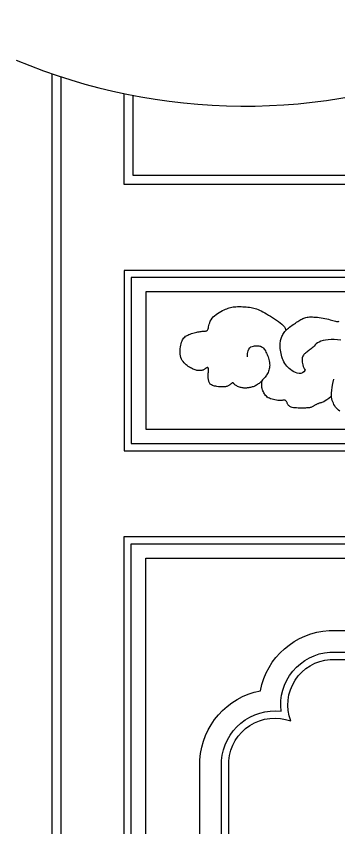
# Model space of a CAD drawing. Extents: x -66030 to 95157, y -13132 to 45879.
# Drawn here: x -29212.2 to -29074.7, y 32376.2 to 32722.3 of the extents above; entities that cross this region are included whole.
import ezdxf

# ---------------------------------------------------------------- set-up
doc = ezdxf.new("R2010")
doc.units = 0
doc.header["$LTSCALE"] = 100
doc.header["$MEASUREMENT"] = 0
for name, color, linetype in [('3', 11, 'CONTINUOUS'), ('4', 121, 'CONTINUOUS'), ('7', 105, 'CONTINUOUS')]:
    doc.layers.add(name, color=color, linetype=linetype)

msp = doc.modelspace()

# ---------------------------------------------------------------- linework, layer by layer
at = {"layer": '3'}
for points in [[(-29212.2, 32703.58, 0.197288), (-29020.46, 32702.25, -0.174961), (-28801.44, 32704.07)], [(-28930.59, 32451.1, -0.429542), (-28909.78, 32425.87, -0.425761), (-28884.41, 32404.9), (-28884.41, 32118.46, -0.425761), (-28909.78, 32097.49, -0.448775), (-28930.59, 32072.26), (-29078.48, 32072.26, -0.448775), (-29099.29, 32097.49, -0.425761), (-29124.65, 32118.46), (-29124.65, 32404.9, -0.425761), (-29099.29, 32425.87, -0.429542), (-29078.48, 32451.1), (-28930.6, 32451.1)]]:
    msp.add_lwpolyline(points, format="xyb", dxfattribs=at)
for points in [[(-28842.83, 32715.59), (-28842.83, 32650.53), (-29166.23, 32650.53), (-29166.23, 32689.31)], [(-29193.18, 32696.5), (-29193.18, 31872.83), (-28815.88, 31872.83), (-28815.88, 32708.77)]]:
    msp.add_lwpolyline(points, dxfattribs=at)
for points in [[(-29163.15, 32610.87), (-29163.15, 32540.03), (-28845.91, 32540.03), (-28845.91, 32610.87)], [(-29163.15, 32026.06), (-29163.15, 32497.3), (-28845.91, 32497.3), (-28845.91, 32026.06)]]:
    msp.add_lwpolyline(points, close=True, dxfattribs=at)
at = {"layer": '4'}
for points in [[(-28846.68, 32716.37), (-28846.68, 32654.38), (-29162.38, 32654.38), (-29162.38, 32688.54)], [(-29197.03, 32697.8), (-29197.03, 31868.98), (-28812.03, 31868.98), (-28812.03, 32707.59)]]:
    msp.add_lwpolyline(points, dxfattribs=at)
for points in [[(-29166.23, 32613.95), (-29166.23, 32536.95), (-28842.83, 32536.95), (-28842.83, 32613.95)], [(-29166.23, 32022.98), (-29166.23, 32500.38), (-28842.83, 32500.38), (-28842.83, 32022.98)]]:
    msp.add_lwpolyline(points, close=True, dxfattribs=at)
msp.add_lwpolyline([(-28929.94, 32460.32, -0.339705), (-28900.95, 32434.65, -0.340342), (-28875.17, 32405.22), (-28875.17, 32118.14, -0.338544), (-28900.75, 32088.75, -0.35533), (-28930.43, 32063.02), (-29078.64, 32063.02, -0.35533), (-29108.32, 32088.75, -0.338544), (-29133.89, 32118.14), (-29133.89, 32405.22, -0.340342), (-29108.12, 32434.65, -0.342777), (-29078.78, 32460.34), (-28930.6, 32460.34)], format="xyb", dxfattribs=at)
at = {"layer": '7'}
for points in [[(-29156.99, 32604.71), (-29156.99, 32546.19), (-28852.07, 32546.19), (-28852.07, 32604.71)], [(-29156.99, 32032.22), (-29156.99, 32491.14), (-28852.07, 32491.14), (-28852.07, 32032.22)]]:
    msp.add_lwpolyline(points, close=True, dxfattribs=at)
for points in [[(-29113.62, 32577.02), (-29113.54, 32578.45), (-29113.33, 32579.55), (-29113.01, 32580.36), (-29112.6, 32580.93), (-29112.12, 32581.29), (-29111.61, 32581.51), (-29111.08, 32581.63), (-29110.56, 32581.68), (-29110.08, 32581.72), (-29109.62, 32581.74), (-29109.19, 32581.74), (-29108.79, 32581.71), (-29108.41, 32581.65), (-29108.05, 32581.55), (-29107.72, 32581.41), (-29107.39, 32581.23), (-29107.09, 32580.99), (-29106.8, 32580.7), (-29106.51, 32580.36), (-29106.25, 32579.98), (-29105.99, 32579.57), (-29105.74, 32579.11), (-29105.5, 32578.63), (-29105.27, 32578.12), (-29105.05, 32577.58), (-29104.83, 32577.02), (-29104.64, 32576.45), (-29104.47, 32575.86), (-29104.33, 32575.28), (-29104.22, 32574.69), (-29104.15, 32574.1), (-29104.13, 32573.53), (-29104.15, 32572.97), (-29104.22, 32572.42), (-29104.33, 32571.89), (-29104.47, 32571.38), (-29104.65, 32570.89), (-29104.84, 32570.43), (-29105.06, 32569.98), (-29105.29, 32569.56), (-29105.53, 32569.17), (-29105.77, 32568.8), (-29106.03, 32568.45), (-29106.3, 32568.12), (-29106.57, 32567.8), (-29106.85, 32567.49), (-29107.14, 32567.19), (-29107.43, 32566.89), (-29107.74, 32566.59), (-29108.04, 32566.3), (-29108.36, 32566.01), (-29108.69, 32565.73), (-29109.02, 32565.47), (-29109.36, 32565.22), (-29109.71, 32564.99), (-29110.07, 32564.78), (-29110.44, 32564.61), (-29110.81, 32564.45), (-29111.19, 32564.32), (-29111.57, 32564.2), (-29111.95, 32564.11), (-29112.32, 32564.02), (-29112.69, 32563.95), (-29113.05, 32563.89), (-29113.4, 32563.84), (-29113.75, 32563.8), (-29114.09, 32563.76), (-29114.43, 32563.75), (-29114.77, 32563.74), (-29115.12, 32563.76), (-29115.48, 32563.8), (-29115.86, 32563.86), (-29116.25, 32563.94), (-29116.65, 32564.04), (-29117.06, 32564.17), (-29117.45, 32564.31), (-29117.83, 32564.47), (-29118.18, 32564.63), (-29118.5, 32564.81), (-29118.78, 32564.99), (-29119.02, 32565.18), (-29119.21, 32565.36), (-29119.37, 32565.53), (-29119.5, 32565.69), (-29119.62, 32565.81), (-29119.73, 32565.91), (-29119.84, 32565.97), (-29119.96, 32565.98), (-29120.1, 32565.94), (-29120.25, 32565.86), (-29120.42, 32565.74), (-29120.6, 32565.59), (-29120.79, 32565.43), (-29120.99, 32565.25), (-29121.19, 32565.08), (-29121.4, 32564.92), (-29121.62, 32564.77), (-29121.85, 32564.64), (-29122.09, 32564.53), (-29122.36, 32564.43), (-29122.66, 32564.36), (-29123.01, 32564.3), (-29123.39, 32564.26), (-29123.83, 32564.23), (-29124.33, 32564.23), (-29124.87, 32564.24), (-29125.44, 32564.27), (-29126.03, 32564.32), (-29126.61, 32564.4), (-29127.16, 32564.49), (-29127.69, 32564.6), (-29128.16, 32564.73), (-29128.57, 32564.88), (-29128.92, 32565.05), (-29129.21, 32565.25), (-29129.45, 32565.46), (-29129.65, 32565.7), (-29129.82, 32565.95), (-29129.95, 32566.22), (-29130.06, 32566.51), (-29130.15, 32566.82), (-29130.22, 32567.14), (-29130.28, 32567.48), (-29130.33, 32567.83), (-29130.35, 32568.2), (-29130.37, 32568.57), (-29130.37, 32568.96), (-29130.36, 32569.35), (-29130.34, 32569.76), (-29130.32, 32570.15), (-29130.29, 32570.55), (-29130.27, 32570.92), (-29130.25, 32571.27), (-29130.25, 32571.58), (-29130.26, 32571.86), (-29130.29, 32572.09), (-29130.34, 32572.26), (-29130.42, 32572.38), (-29130.52, 32572.45), (-29130.63, 32572.48), (-29130.76, 32572.47), (-29130.9, 32572.43), (-29131.04, 32572.36), (-29131.2, 32572.28), (-29131.36, 32572.17), (-29131.52, 32572.05), (-29131.7, 32571.92), (-29131.88, 32571.79), (-29132.08, 32571.66), (-29132.3, 32571.53), (-29132.53, 32571.42), (-29132.79, 32571.33), (-29133.08, 32571.25), (-29133.38, 32571.2), (-29133.7, 32571.17), (-29134.05, 32571.16), (-29134.4, 32571.18), (-29134.77, 32571.21), (-29135.14, 32571.28), (-29135.53, 32571.36), (-29135.91, 32571.48), (-29136.3, 32571.61), (-29136.7, 32571.78), (-29137.11, 32571.97), (-29137.52, 32572.18), (-29137.94, 32572.43), (-29138.38, 32572.7), (-29138.83, 32573), (-29139.29, 32573.32), (-29139.75, 32573.68), (-29140.21, 32574.08), (-29140.65, 32574.52), (-29141.05, 32575), (-29141.42, 32575.53), (-29141.73, 32576.11), (-29141.98, 32576.75), (-29142.16, 32577.45), (-29142.27, 32578.19), (-29142.31, 32578.96), (-29142.31, 32579.74), (-29142.25, 32580.51), (-29142.16, 32581.27), (-29142.03, 32582), (-29141.87, 32582.67), (-29141.68, 32583.27), (-29141.48, 32583.82), (-29141.24, 32584.31), (-29140.98, 32584.74), (-29140.68, 32585.13), (-29140.35, 32585.48), (-29139.97, 32585.8), (-29139.55, 32586.08), (-29139.09, 32586.34), (-29138.59, 32586.57), (-29138.06, 32586.78), (-29137.51, 32586.98), (-29136.94, 32587.15), (-29136.37, 32587.3), (-29135.81, 32587.44), (-29135.26, 32587.56), (-29134.73, 32587.67), (-29134.22, 32587.76), (-29133.74, 32587.84), (-29133.29, 32587.91), (-29132.87, 32587.96), (-29132.48, 32588), (-29132.12, 32588.03), (-29131.81, 32588.05), (-29131.53, 32588.06), (-29131.28, 32588.08), (-29131.07, 32588.11), (-29130.89, 32588.17), (-29130.73, 32588.27), (-29130.59, 32588.43), (-29130.47, 32588.65), (-29130.36, 32588.96), (-29130.27, 32589.36), (-29130.17, 32589.84), (-29130.05, 32590.39), (-29129.9, 32590.98), (-29129.71, 32591.6), (-29129.46, 32592.23), (-29129.14, 32592.86), (-29128.73, 32593.48), (-29128.23, 32594.06), (-29127.65, 32594.6), (-29127, 32595.11), (-29126.32, 32595.58), (-29125.61, 32596.01), (-29124.91, 32596.4), (-29124.22, 32596.76), (-29123.57, 32597.08), (-29122.97, 32597.36), (-29122.41, 32597.6), (-29121.88, 32597.81), (-29121.37, 32597.98), (-29120.85, 32598.13), (-29120.32, 32598.25), (-29119.76, 32598.34), (-29119.16, 32598.41), (-29118.51, 32598.45), (-29117.81, 32598.48), (-29117.08, 32598.49), (-29116.34, 32598.48), (-29115.58, 32598.45), (-29114.83, 32598.41), (-29114.1, 32598.36), (-29113.39, 32598.29), (-29112.73, 32598.22), (-29112.1, 32598.12), (-29111.49, 32598.01), (-29110.89, 32597.87), (-29110.3, 32597.7), (-29109.69, 32597.5), (-29109.07, 32597.25), (-29108.42, 32596.97), (-29107.73, 32596.63), (-29107.01, 32596.25), (-29106.25, 32595.82), (-29105.47, 32595.37), (-29104.66, 32594.88), (-29103.84, 32594.37), (-29102.99, 32593.83), (-29102.14, 32593.29), (-29101.28, 32592.73), (-29100.43, 32592.16), (-29099.64, 32591.58), (-29098.93, 32591), (-29098.33, 32590.41), (-29097.86, 32589.81), (-29097.56, 32589.22), (-29097.45, 32588.62)], [(-29089.02, 32571.33), (-29089.58, 32570.62), (-29090.21, 32570.17), (-29090.9, 32569.96), (-29091.64, 32569.94), (-29092.39, 32570.08), (-29093.14, 32570.35), (-29093.88, 32570.71), (-29094.58, 32571.14), (-29095.23, 32571.59), (-29095.83, 32572.07), (-29096.37, 32572.58), (-29096.87, 32573.11), (-29097.31, 32573.68), (-29097.72, 32574.28), (-29098.08, 32574.91), (-29098.4, 32575.57), (-29098.68, 32576.27), (-29098.92, 32577), (-29099.12, 32577.74), (-29099.29, 32578.48), (-29099.43, 32579.22), (-29099.53, 32579.94), (-29099.61, 32580.64), (-29099.65, 32581.3), (-29099.66, 32581.92), (-29099.65, 32582.5), (-29099.61, 32583.04), (-29099.55, 32583.54), (-29099.46, 32584.03), (-29099.36, 32584.49), (-29099.23, 32584.93), (-29099.08, 32585.36), (-29098.91, 32585.78), (-29098.73, 32586.2), (-29098.52, 32586.61), (-29098.28, 32587.01), (-29098.01, 32587.41), (-29097.71, 32587.81), (-29097.37, 32588.2), (-29096.99, 32588.58), (-29096.57, 32588.97), (-29096.12, 32589.34), (-29095.64, 32589.72), (-29095.14, 32590.08), (-29094.63, 32590.44), (-29094.12, 32590.79), (-29093.61, 32591.13), (-29093.12, 32591.47), (-29092.65, 32591.79), (-29092.19, 32592.1), (-29091.75, 32592.39), (-29091.31, 32592.67), (-29090.88, 32592.92), (-29090.46, 32593.16), (-29090.03, 32593.37), (-29089.59, 32593.55), (-29089.14, 32593.71), (-29088.68, 32593.84), (-29088.19, 32593.94), (-29087.68, 32594.01), (-29087.14, 32594.06), (-29086.56, 32594.08), (-29085.93, 32594.07), (-29085.26, 32594.04), (-29084.54, 32593.99), (-29083.78, 32593.91), (-29082.99, 32593.81), (-29082.18, 32593.69), (-29081.37, 32593.56), (-29080.58, 32593.4), (-29079.81, 32593.24), (-29079.07, 32593.06), (-29078.39, 32592.87), (-29077.75, 32592.68), (-29077.15, 32592.51), (-29076.61, 32592.35), (-29076.1, 32592.23), (-29075.63, 32592.16), (-29075.21, 32592.14), (-29074.82, 32592.19), (-29074.47, 32592.31)], [(-29073.82, 32584.11), (-29075.26, 32584.3), (-29076.66, 32584.41), (-29077.98, 32584.42), (-29079.23, 32584.36), (-29080.37, 32584.21), (-29081.39, 32583.99), (-29082.28, 32583.71), (-29083.04, 32583.36), (-29083.7, 32582.97), (-29084.28, 32582.55), (-29084.78, 32582.11), (-29085.24, 32581.67), (-29085.66, 32581.25), (-29086.06, 32580.85), (-29086.46, 32580.48), (-29086.85, 32580.15), (-29087.24, 32579.84), (-29087.62, 32579.56), (-29087.99, 32579.29), (-29088.34, 32579.04), (-29088.67, 32578.79), (-29088.98, 32578.53), (-29089.27, 32578.27), (-29089.53, 32578), (-29089.75, 32577.71), (-29089.95, 32577.4), (-29090.11, 32577.05), (-29090.23, 32576.68), (-29090.31, 32576.26), (-29090.35, 32575.8), (-29090.34, 32575.3), (-29090.28, 32574.75), (-29090.18, 32574.18), (-29090.04, 32573.59), (-29089.85, 32573), (-29089.62, 32572.42), (-29089.34, 32571.86), (-29089.02, 32571.33)], [(-29077.97, 32560.18), (-29078.95, 32559.35), (-29079.77, 32558.71), (-29080.45, 32558.24), (-29081.01, 32557.91), (-29081.48, 32557.69), (-29081.86, 32557.54), (-29082.19, 32557.46), (-29082.49, 32557.39), (-29082.77, 32557.32), (-29083.03, 32557.25), (-29083.29, 32557.17), (-29083.53, 32557.08), (-29083.76, 32556.99), (-29083.99, 32556.88), (-29084.21, 32556.77), (-29084.43, 32556.65), (-29084.64, 32556.52), (-29084.85, 32556.38), (-29085.06, 32556.23), (-29085.28, 32556.09), (-29085.5, 32555.95), (-29085.74, 32555.82), (-29085.99, 32555.7), (-29086.25, 32555.59), (-29086.53, 32555.5), (-29086.83, 32555.42), (-29087.16, 32555.36), (-29087.53, 32555.31), (-29087.93, 32555.27), (-29088.38, 32555.25), (-29088.88, 32555.22), (-29089.44, 32555.21), (-29090.05, 32555.2), (-29090.7, 32555.19), (-29091.38, 32555.2), (-29092.06, 32555.21), (-29092.73, 32555.25), (-29093.37, 32555.3), (-29093.96, 32555.37), (-29094.49, 32555.47), (-29094.93, 32555.6), (-29095.3, 32555.75), (-29095.6, 32555.93), (-29095.85, 32556.12), (-29096.05, 32556.33), (-29096.22, 32556.56), (-29096.37, 32556.79), (-29096.5, 32557.03), (-29096.63, 32557.27), (-29096.75, 32557.51), (-29096.87, 32557.74), (-29097, 32557.96), (-29097.12, 32558.15), (-29097.25, 32558.32), (-29097.38, 32558.45), (-29097.52, 32558.55), (-29097.67, 32558.6), (-29097.83, 32558.61), (-29098.02, 32558.59), (-29098.24, 32558.56), (-29098.5, 32558.52), (-29098.81, 32558.48), (-29099.18, 32558.44), (-29099.61, 32558.43), (-29100.12, 32558.45), (-29100.68, 32558.49), (-29101.28, 32558.56), (-29101.9, 32558.66), (-29102.53, 32558.8), (-29103.15, 32558.96), (-29103.74, 32559.15), (-29104.28, 32559.38), (-29104.76, 32559.64), (-29105.19, 32559.92), (-29105.56, 32560.24), (-29105.88, 32560.58), (-29106.17, 32560.94), (-29106.42, 32561.32), (-29106.64, 32561.72), (-29106.84, 32562.13), (-29107.03, 32562.56), (-29107.19, 32563.01), (-29107.32, 32563.5), (-29107.42, 32564.03), (-29107.48, 32564.63), (-29107.49, 32565.3), (-29107.45, 32566.04), (-29107.36, 32566.89)], [(-29074.3, 32553.84), (-29074.78, 32554.26), (-29075.24, 32554.7), (-29075.66, 32555.16), (-29076.05, 32555.64), (-29076.4, 32556.15), (-29076.72, 32556.69), (-29077, 32557.25), (-29077.25, 32557.85), (-29077.46, 32558.47), (-29077.63, 32559.13), (-29077.75, 32559.86), (-29077.81, 32560.68), (-29077.79, 32561.64), (-29077.69, 32562.76), (-29077.48, 32564.09), (-29077.16, 32565.64), (-29076.72, 32567.46)]]:
    msp.add_lwpolyline(points, dxfattribs=at)
msp.add_lwpolyline([(-28930.7, 32448.02, -0.500494), (-28913.94, 32421.75, -0.495402), (-28887.49, 32404.78), (-28887.49, 32118.58, -0.499635), (-28914.19, 32101.71, -0.528596), (-28930.65, 32075.34), (-29078.42, 32075.34, -0.528596), (-29094.88, 32101.71, -0.499635), (-29121.57, 32118.58), (-29121.57, 32404.78, -0.495402), (-29095.13, 32421.75, -0.500494), (-29078.37, 32448.02)], format="xyb", close=True, dxfattribs=at)

doc.saveas('drawing.dxf')
